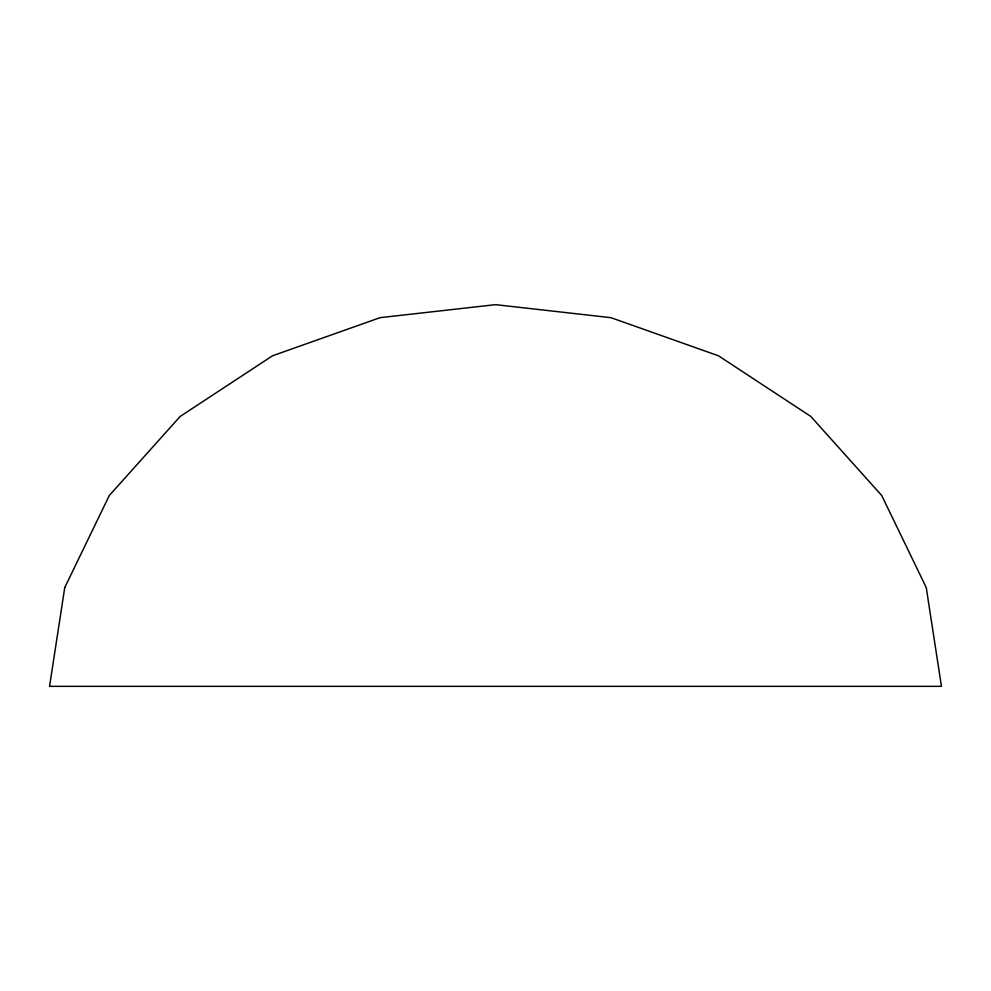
<?xml version="1.0" encoding="UTF-8"?>
<svg xmlns="http://www.w3.org/2000/svg" width="991" height="991" viewBox="0 0 991 991"><rect width="100%" height="100%" fill="white"/><g stroke="black" fill="none" stroke-linecap="round" stroke-linejoin="round"><path stroke-width="1.49" d="M64.749 587.552L49.55 686.342L941.45 686.342L926.251 587.552L881.705 495.5L810.836 416.455L718.475 355.794L610.914 317.665L495.5 304.658L380.086 317.665L272.525 355.794L180.164 416.455L109.295 495.5L64.749 587.552"/></g></svg>
